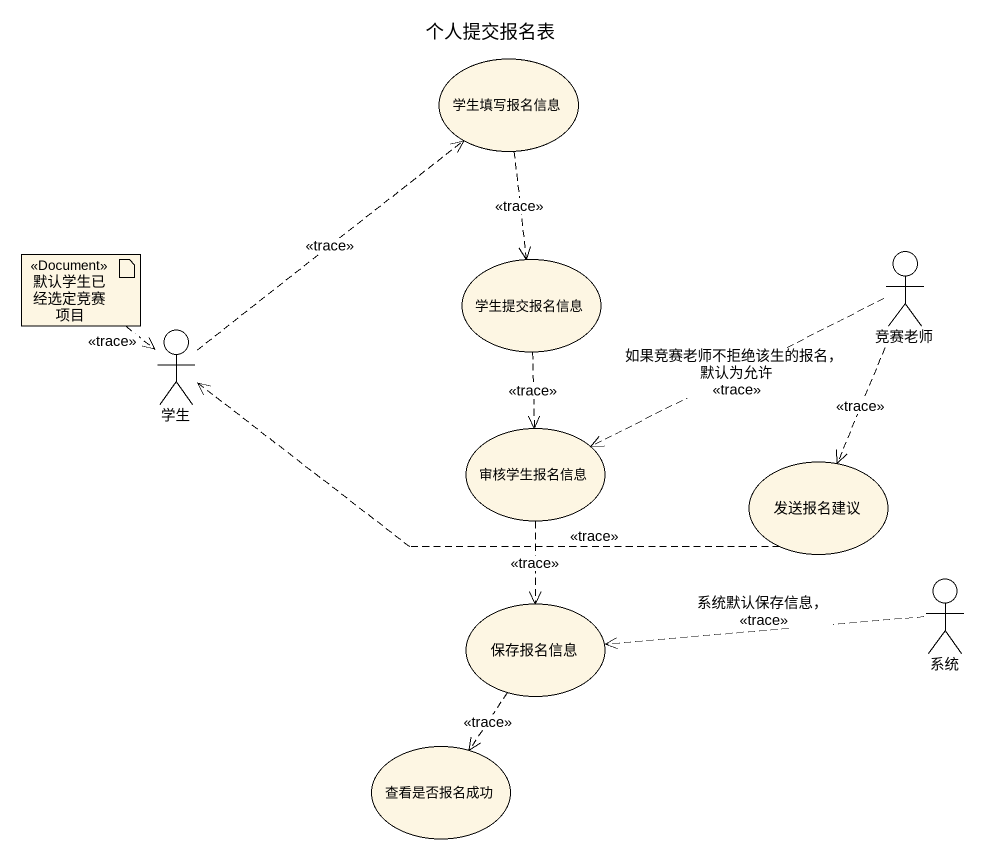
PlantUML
@startuml
title 个人提交报名表
usecase 学生填写报名信息
artifact 默认学生已经选定竞赛项目 <<Document>>
usecase 学生提交报名信息
actor 竞赛老师
actor 学生
usecase 审核学生报名信息
usecase 发送报名建议
usecase 保存报名信息
actor 系统
usecase 查看是否报名成功
学生填写报名信息 ..> 学生提交报名信息 : <<trace>>
默认学生已经选定竞赛项目 ..> 学生 : <<trace>>
学生提交报名信息 ..> 审核学生报名信息 : <<trace>>
竞赛老师 .left.> 审核学生报名信息 : 如果竞赛老师不拒绝该生的报名，默认为允许\n<<trace>>
竞赛老师 ..> 发送报名建议 : <<trace>>
学生 .up.> 学生填写报名信息 : <<trace>>
审核学生报名信息 ..> 保存报名信息 : <<trace>>
发送报名建议 .left.> 学生 : <<trace>>
保存报名信息 ..> 查看是否报名成功 : <<trace>>
系统 .left.> 保存报名信息 : 系统默认保存信息，\n<<trace>>
@enduml
